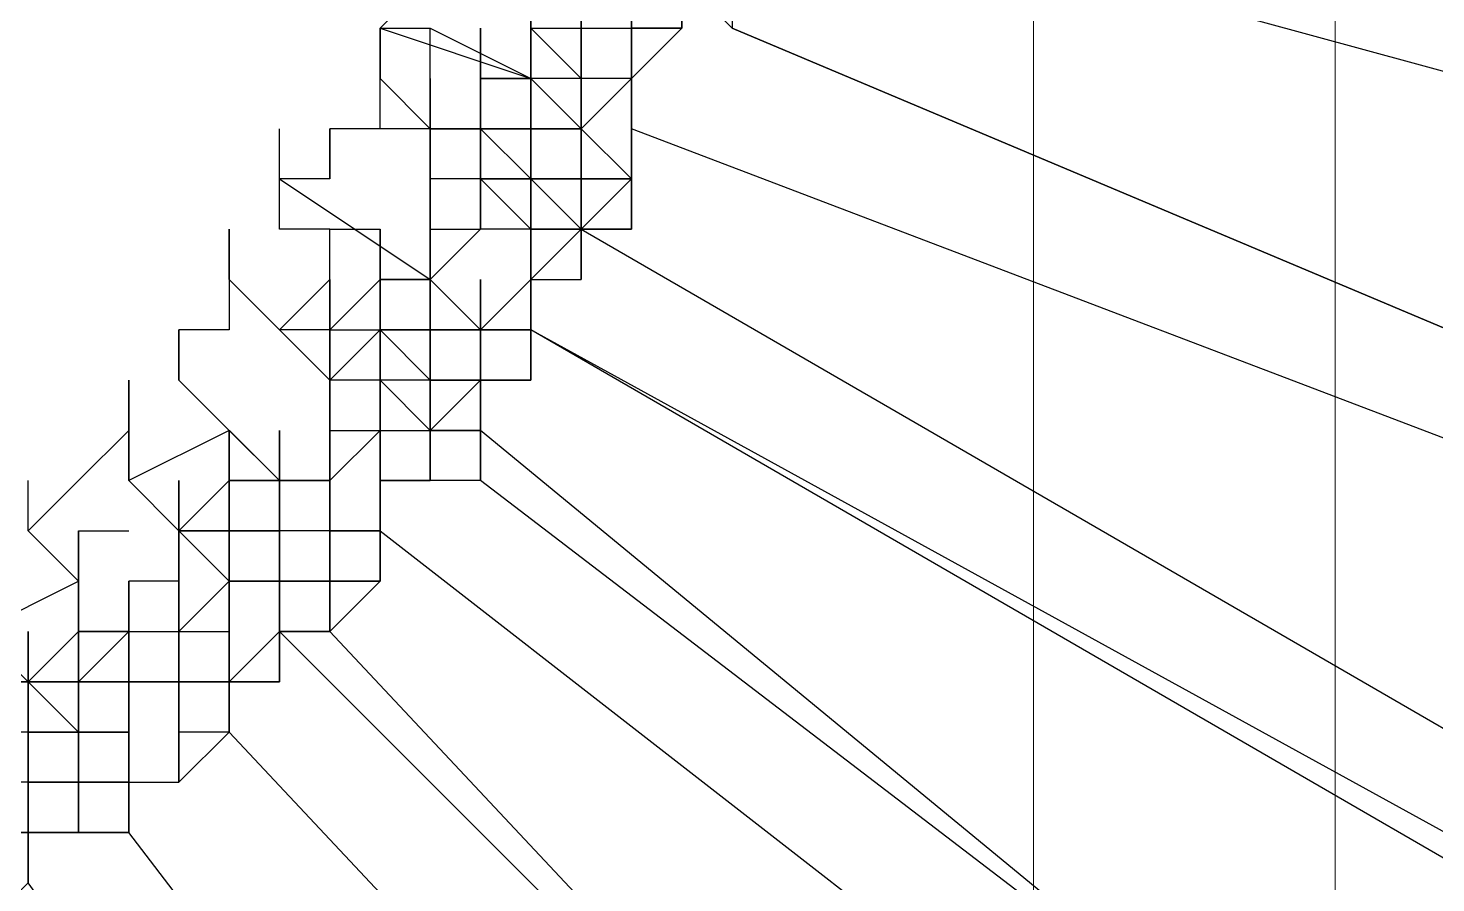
# Model space of a CAD drawing. Header units: inches. Extents: x 3324238 to 135265466, y -1036581 to 20094598.
# Drawn here: x 3353513.753 to 3353516.009, y -519256.747 to -519255.378 of the extents above; entities that cross this region are included whole.
import ezdxf

# ---------------------------------------------------------------- set-up
doc = ezdxf.new("R2010")
doc.units = ezdxf.units.IN
doc.header["$MEASUREMENT"] = 0
doc.layers.add('PDF_Geometry', color=7, linetype='Continuous')

msp = doc.modelspace()

# ---------------------------------------------------------------- linework, layer by layer
at = {"layer": 'PDF_Geometry', "color": 32, "lineweight": 13, "true_color": 0xdd6e00}
for points in [[(3353515.364, -519332.0817), (3353515.364, -519254.4915)], [(3353515.8474, -519332.0817), (3353515.8474, -519254.4915)]]:
    msp.add_lwpolyline(points, dxfattribs=at)
at = {"layer": 'PDF_Geometry', "lineweight": 25}
for points in [[(3353514.3166, -519255.3778), (3353514.3971, -519255.3778), (3353514.5583, -519255.4583), (3353514.6388, -519255.5389), (3353514.6388, -519255.4583), (3353514.6388, -519255.3778), (3353514.6388, -519255.2972), (3353514.6388, -519255.3778), (3353514.6388, -519255.2972), (3353514.6388, -519255.2166), (3353514.6388, -519255.1361), (3353514.6388, -519255.2166), (3353514.6388, -519255.1361), (3353514.6388, -519255.2166), (3353514.6388, -519255.1361), (3353514.6388, -519255.0555)], [(3353516.6531, -519255.6195), (3353514.8806, -519255.1361), (3353514.8, -519255.1361), (3353514.8, -519255.0555), (3353514.8, -519255.1361), (3353514.8, -519255.2166), (3353514.8, -519255.1361), (3353514.8, -519255.2166), (3353514.8, -519255.1361), (3353514.8, -519255.0555), (3353514.8, -519255.1361), (3353514.8, -519255.0555), (3353514.8, -519255.1361), (3353514.8, -519255.2166)], [(3353514.5583, -519255.2972), (3353514.5583, -519255.3778), (3353514.5583, -519255.2972), (3353514.5583, -519255.2166), (3353514.4777, -519255.2166), (3353514.3971, -519255.1361), (3353514.4777, -519255.2166)], [(3353514.3971, -519255.2972), (3353514.3166, -519255.3778), (3353514.5583, -519255.4583), (3353514.5583, -519255.3778), (3353514.5583, -519255.4583), (3353514.4777, -519255.4583), (3353514.4777, -519255.5389), (3353514.5583, -519255.5389), (3353514.5583, -519255.4583), (3353514.5583, -519255.3778), (3353514.5583, -519255.4583), (3353514.5583, -519255.3778), (3353514.5583, -519255.4583), (3353514.5583, -519255.5389), (3353514.6388, -519255.5389), (3353514.6388, -519255.6195), (3353514.6388, -519255.7001), (3353514.6388, -519255.6195), (3353514.6388, -519255.7001), (3353514.6388, -519255.7806), (3353514.6388, -519255.7001), (3353514.5583, -519255.7806), (3353514.5583, -519255.7001), (3353514.5583, -519255.6195), (3353514.5583, -519255.5389), (3353514.5583, -519255.4583), (3353514.5583, -519255.3778), (3353514.5583, -519255.2972), (3353514.5583, -519255.3778), (3353514.5583, -519255.2972), (3353514.5583, -519255.3778), (3353514.5583, -519255.2972)], [(3353514.4777, -519255.3778), (3353514.4777, -519255.4583), (3353514.4777, -519255.3778), (3353514.4777, -519255.4583), (3353514.5583, -519255.4583), (3353514.5583, -519255.3778), (3353514.5583, -519255.2972), (3353514.5583, -519255.3778), (3353514.5583, -519255.2972), (3353514.5583, -519255.3778), (3353514.6388, -519255.3778), (3353514.6388, -519255.4583), (3353514.6388, -519255.5389), (3353514.6388, -519255.4583), (3353514.6388, -519255.3778), (3353514.6388, -519255.2972)], [(3353514.8, -519255.2972), (3353514.8, -519255.3778), (3353514.8, -519255.2972), (3353514.8, -519255.3778), (3353514.7194, -519255.3778), (3353514.7194, -519255.4583), (3353514.7194, -519255.3778), (3353514.7194, -519255.4583), (3353514.7194, -519255.5389), (3353514.7194, -519255.4583), (3353514.6388, -519255.5389), (3353514.6388, -519255.6195), (3353514.6388, -519255.5389), (3353514.6388, -519255.6195), (3353514.6388, -519255.5389), (3353514.6388, -519255.6195), (3353514.7194, -519255.6195), (3353514.7194, -519255.5389), (3353514.7194, -519255.6195), (3353514.7194, -519255.7001), (3353514.6388, -519255.7001), (3353514.5583, -519255.6195), (3353514.5583, -519255.5389), (3353514.4777, -519255.5389)], [(3353514.6388, -519255.2972), (3353514.6388, -519255.3778), (3353514.6388, -519255.2972), (3353514.6388, -519255.3778), (3353514.6388, -519255.2972)], [(3353514.6388, -519255.2972), (3353514.6388, -519255.3778), (3353514.6388, -519255.2972)], [(3353514.6388, -519255.2972), (3353514.6388, -519255.3778)], [(3353516.4114, -519256.1835), (3353514.7194, -519255.5389), (3353514.7194, -519255.4583), (3353514.7194, -519255.3778), (3353514.7194, -519255.4583), (3353514.7194, -519255.3778), (3353514.8, -519255.3778), (3353514.7194, -519255.4583), (3353514.7194, -519255.3778), (3353514.7194, -519255.2972), (3353514.7194, -519255.3778), (3353514.7194, -519255.4583), (3353514.7194, -519255.5389)], [(3353514.8806, -519255.2972), (3353514.8806, -519255.3778), (3353514.8, -519255.2972)], [(3353514.8, -519255.3778), (3353514.8, -519255.2972)], [(3353514.8, -519255.3778), (3353514.8, -519255.2972)], [(3353514.8, -519255.3778), (3353514.8, -519255.2972)], [(3353514.236, -519255.5389), (3353514.236, -519255.6195), (3353514.1554, -519255.6195), (3353514.3971, -519255.7806), (3353514.3971, -519255.7001), (3353514.3971, -519255.6195), (3353514.3971, -519255.5389), (3353514.3166, -519255.5389), (3353514.3166, -519255.4583), (3353514.3166, -519255.3778), (3353514.3166, -519255.4583), (3353514.3971, -519255.5389), (3353514.3971, -519255.3778)], [(3353514.3166, -519255.7001), (3353514.3166, -519255.7806), (3353514.3166, -519255.7001), (3353514.3166, -519255.7806), (3353514.3166, -519255.8612), (3353514.3166, -519255.7806), (3353514.3166, -519255.7001), (3353514.3166, -519255.7806), (3353514.3166, -519255.8612), (3353514.3166, -519255.7806), (3353514.3166, -519255.7001), (3353514.3166, -519255.7806), (3353514.3971, -519255.7806), (3353514.3971, -519255.7001), (3353514.3971, -519255.7806), (3353514.4777, -519255.8612), (3353514.5583, -519255.7806), (3353514.6388, -519255.7806), (3353514.6388, -519255.7001), (3353514.6388, -519255.6195), (3353514.6388, -519255.7001), (3353514.6388, -519255.6195), (3353514.6388, -519255.5389), (3353514.6388, -519255.4583), (3353514.5583, -519255.4583), (3353514.5583, -519255.3778), (3353514.5583, -519255.4583), (3353514.5583, -519255.5389), (3353514.5583, -519255.6195), (3353514.4777, -519255.6195), (3353514.4777, -519255.5389), (3353514.4777, -519255.4583), (3353514.4777, -519255.5389), (3353514.4777, -519255.6195), (3353514.4777, -519255.7001), (3353514.4777, -519255.6195), (3353514.4777, -519255.7001), (3353514.4777, -519255.6195), (3353514.4777, -519255.5389), (3353514.5583, -519255.5389), (3353514.5583, -519255.4583), (3353514.5583, -519255.3778), (3353514.5583, -519255.4583), (3353514.5583, -519255.5389), (3353514.5583, -519255.6195), (3353514.5583, -519255.7001), (3353514.5583, -519255.6195), (3353514.5583, -519255.5389)], [(3353514.5583, -519255.4583), (3353514.5583, -519255.5389), (3353514.5583, -519255.6195), (3353514.5583, -519255.5389), (3353514.5583, -519255.4583), (3353514.5583, -519255.3778), (3353514.5583, -519255.4583), (3353514.5583, -519255.3778), (3353514.5583, -519255.4583), (3353514.5583, -519255.3778), (3353514.5583, -519255.4583), (3353514.5583, -519255.5389), (3353514.5583, -519255.6195), (3353514.4777, -519255.5389), (3353514.4777, -519255.6195), (3353514.3971, -519255.6195), (3353514.3971, -519255.7001), (3353514.4777, -519255.7001), (3353514.4777, -519255.6195), (3353514.5583, -519255.6195), (3353514.4777, -519255.6195), (3353514.4777, -519255.7001), (3353514.3971, -519255.7806), (3353514.3971, -519255.8612), (3353514.3971, -519255.9418), (3353514.4777, -519255.9418), (3353514.3971, -519255.9418), (3353514.3971, -519255.8612), (3353514.3971, -519255.7806), (3353514.3971, -519255.7001)], [(3353514.4777, -519255.7806), (3353514.4777, -519255.8612), (3353514.4777, -519255.7806), (3353514.4777, -519255.8612), (3353514.4777, -519255.9418), (3353514.4777, -519255.8612), (3353514.4777, -519255.9418), (3353514.4777, -519255.8612), (3353514.4777, -519255.9418), (3353514.4777, -519255.8612), (3353514.5583, -519255.8612), (3353514.5583, -519255.9418), (3353514.5583, -519255.8612), (3353514.5583, -519255.7806), (3353514.5583, -519255.7001), (3353514.6388, -519255.7001), (3353514.6388, -519255.6195), (3353514.7194, -519255.6195), (3353514.6388, -519255.7001), (3353514.6388, -519255.6195), (3353514.6388, -519255.7001), (3353514.6388, -519255.6195), (3353514.6388, -519255.7001), (3353514.7194, -519255.7001), (3353514.7194, -519255.6195), (3353514.6388, -519255.6195), (3353514.6388, -519255.7001), (3353514.6388, -519255.6195), (3353514.5583, -519255.6195), (3353514.5583, -519255.5389), (3353514.5583, -519255.4583), (3353514.5583, -519255.3778), (3353514.5583, -519255.4583), (3353514.5583, -519255.3778), (3353514.5583, -519255.4583), (3353514.5583, -519255.3778), (3353514.6388, -519255.4583), (3353514.6388, -519255.5389), (3353514.6388, -519255.6195), (3353514.6388, -519255.5389), (3353514.6388, -519255.6195), (3353514.6388, -519255.5389), (3353514.6388, -519255.6195), (3353514.6388, -519255.5389), (3353514.6388, -519255.6195), (3353514.6388, -519255.5389), (3353514.6388, -519255.6195)], [(3353514.5583, -519255.4583), (3353514.5583, -519255.3778)], [(3353514.5583, -519255.4583), (3353514.5583, -519255.3778)], [(3353514.5583, -519255.4583), (3353514.5583, -519255.3778)], [(3353514.5583, -519255.4583), (3353514.5583, -519255.3778)], [(3353514.5583, -519255.4583), (3353514.5583, -519255.3778)], [(3353514.7194, -519255.3778), (3353514.7194, -519255.4583), (3353514.6388, -519255.4583)], [(3353514.6388, -519255.4583), (3353514.6388, -519255.3778), (3353514.7194, -519255.3778)], [(3353514.7194, -519255.4583), (3353514.7194, -519255.3778)], [(3353514.7194, -519255.4583), (3353514.7194, -519255.3778)], [(3353514.7194, -519255.3778), (3353514.7194, -519255.4583), (3353514.7194, -519255.3778)], [(3353514.7194, -519255.4583), (3353514.7194, -519255.3778)], [(3353514.7194, -519255.4583), (3353514.7194, -519255.3778)], [(3353514.7194, -519255.4583), (3353514.7194, -519255.3778)], [(3353514.7194, -519255.4583), (3353514.7194, -519255.3778)], [(3353514.7194, -519255.4583), (3353514.7194, -519255.3778)], [(3353514.7194, -519255.4583), (3353514.7194, -519255.3778)], [(3353514.7194, -519255.5389), (3353514.7194, -519255.4583), (3353514.7194, -519255.3778), (3353514.7194, -519255.4583)], [(3353516.4114, -519256.0223), (3353514.8806, -519255.3778), (3353516.4114, -519256.0223)], [(3353514.4777, -519255.6195), (3353514.4777, -519255.5389), (3353514.4777, -519255.6195), (3353514.5583, -519255.7001), (3353514.5583, -519255.6195), (3353514.6388, -519255.6195), (3353514.6388, -519255.5389), (3353514.6388, -519255.6195), (3353514.5583, -519255.6195), (3353514.4777, -519255.6195), (3353514.4777, -519255.5389), (3353514.3971, -519255.5389), (3353514.4777, -519255.5389), (3353514.3971, -519255.5389), (3353514.3971, -519255.4583), (3353514.3971, -519255.5389), (3353514.3971, -519255.6195), (3353514.3971, -519255.7001), (3353514.3971, -519255.7806), (3353514.3971, -519255.7001), (3353514.3971, -519255.7806), (3353514.3971, -519255.8612), (3353514.3971, -519255.9418), (3353514.3971, -519255.8612), (3353514.3971, -519255.9418), (3353514.3971, -519255.8612), (3353514.3971, -519255.9418), (3353514.3971, -519256.0223), (3353514.3971, -519256.1029), (3353514.3971, -519256.0223), (3353514.3971, -519255.9418), (3353514.3971, -519256.0223), (3353514.4777, -519256.0223), (3353514.4777, -519255.9418), (3353514.4777, -519255.8612), (3353514.4777, -519255.9418), (3353514.4777, -519256.0223), (3353514.4777, -519255.9418), (3353514.4777, -519255.8612), (3353514.5583, -519255.8612), (3353514.5583, -519255.7806), (3353514.5583, -519255.7001), (3353514.5583, -519255.7806), (3353514.5583, -519255.7001), (3353514.4777, -519255.7001), (3353514.4777, -519255.6195), (3353514.4777, -519255.5389), (3353514.3971, -519255.5389), (3353514.4777, -519255.5389), (3353514.3971, -519255.5389)], [(3353514.3971, -519255.5389), (3353514.3971, -519255.4583)], [(3353514.4777, -519255.5389), (3353514.4777, -519255.4583)], [(3353514.4777, -519255.5389), (3353514.4777, -519255.4583)], [(3353514.4777, -519255.5389), (3353514.4777, -519255.4583)], [(3353514.4777, -519255.5389), (3353514.4777, -519255.4583)], [(3353514.4777, -519255.5389), (3353514.4777, -519255.4583)], [(3353514.4777, -519255.5389), (3353514.4777, -519255.4583)], [(3353514.4777, -519255.4583), (3353514.4777, -519255.5389)], [(3353514.4777, -519255.4583), (3353514.4777, -519255.5389)], [(3353514.4777, -519255.5389), (3353514.4777, -519255.4583)], [(3353514.4777, -519255.5389), (3353514.4777, -519255.4583)], [(3353514.4777, -519255.5389), (3353514.4777, -519255.4583)], [(3353514.4777, -519255.5389), (3353514.4777, -519255.4583)], [(3353514.4777, -519255.5389), (3353514.4777, -519255.4583)], [(3353514.4777, -519255.5389), (3353514.4777, -519255.4583)], [(3353514.4777, -519255.5389), (3353514.4777, -519255.4583)], [(3353514.6388, -519255.6195), (3353514.6388, -519255.5389), (3353514.6388, -519255.4583), (3353514.6388, -519255.5389)], [(3353514.6388, -519255.5389), (3353514.6388, -519255.4583)], [(3353514.6388, -519255.5389), (3353514.6388, -519255.4583)], [(3353514.6388, -519255.5389), (3353514.6388, -519255.4583)], [(3353514.6388, -519255.5389), (3353514.6388, -519255.4583)], [(3353514.6388, -519255.5389), (3353514.6388, -519255.4583)], [(3353514.6388, -519255.5389), (3353514.6388, -519255.4583)], [(3353514.6388, -519255.5389), (3353514.6388, -519255.4583)], [(3353514.6388, -519255.5389), (3353514.6388, -519255.4583)], [(3353514.6388, -519255.5389), (3353514.6388, -519255.4583)], [(3353514.6388, -519255.5389), (3353514.6388, -519255.4583)], [(3353514.6388, -519255.5389), (3353514.6388, -519255.4583)], [(3353514.6388, -519255.5389), (3353514.6388, -519255.4583)], [(3353514.6388, -519255.5389), (3353514.6388, -519255.4583)], [(3353514.6388, -519255.6195), (3353514.6388, -519255.5389), (3353514.6388, -519255.4583)], [(3353514.6388, -519255.5389), (3353514.6388, -519255.4583)], [(3353514.7194, -519255.5389), (3353514.7194, -519255.4583)], [(3353514.7194, -519255.5389), (3353514.7194, -519255.4583)], [(3353514.7194, -519255.5389), (3353514.7194, -519255.4583)], [(3353514.7194, -519255.5389), (3353514.7194, -519255.4583)], [(3353514.1554, -519255.7001), (3353514.1554, -519255.6195), (3353514.1554, -519255.5389)], [(3353514.3166, -519255.5389), (3353514.236, -519255.5389)], [(3353514.3166, -519255.7001), (3353514.3166, -519255.7806), (3353514.3166, -519255.8612), (3353514.3166, -519255.7806), (3353514.3166, -519255.7001), (3353514.3166, -519255.7806), (3353514.3166, -519255.7001), (3353514.3166, -519255.7806), (3353514.3971, -519255.7806), (3353514.3971, -519255.7001), (3353514.3971, -519255.6195), (3353514.3971, -519255.5389), (3353514.3971, -519255.6195), (3353514.3971, -519255.7001)], [(3353514.3971, -519255.5389), (3353514.4777, -519255.5389), (3353514.3971, -519255.5389)], [(3353514.3971, -519255.5389), (3353514.3971, -519255.6195), (3353514.3971, -519255.7001), (3353514.3971, -519255.7806)], [(3353514.4777, -519255.5389), (3353514.3971, -519255.5389)], [(3353514.4777, -519255.6195), (3353514.4777, -519255.5389)], [(3353514.4777, -519255.6195), (3353514.4777, -519255.5389)], [(3353514.5583, -519255.5389), (3353514.5583, -519255.6195), (3353514.5583, -519255.7001), (3353514.5583, -519255.6195), (3353514.5583, -519255.7001), (3353514.5583, -519255.7806), (3353514.5583, -519255.8612), (3353514.4777, -519255.8612), (3353514.5583, -519255.8612), (3353514.5583, -519255.7806), (3353514.5583, -519255.7001)], [(3353514.5583, -519255.5389), (3353514.6388, -519255.5389), (3353514.5583, -519255.5389)], [(3353514.5583, -519255.6195), (3353514.5583, -519255.5389)], [(3353514.6388, -519255.6195), (3353514.6388, -519255.5389)], [(3353514.6388, -519255.6195), (3353514.6388, -519255.5389)], [(3353514.6388, -519255.6195), (3353514.6388, -519255.5389)], [(3353514.6388, -519255.6195), (3353514.6388, -519255.5389)], [(3353514.6388, -519255.6195), (3353514.6388, -519255.5389)], [(3353514.6388, -519255.6195), (3353514.6388, -519255.5389)], [(3353514.6388, -519255.6195), (3353514.6388, -519255.5389)], [(3353514.6388, -519255.6195), (3353514.6388, -519255.5389)], [(3353514.7194, -519255.6195), (3353514.6388, -519255.5389)], [(3353514.6388, -519255.6195), (3353514.6388, -519255.5389)], [(3353514.6388, -519255.6195), (3353514.6388, -519255.5389)], [(3353514.6388, -519255.6195), (3353514.6388, -519255.5389)], [(3353514.6388, -519255.6195), (3353514.6388, -519255.5389)], [(3353514.7194, -519255.5389), (3353514.7194, -519255.6195)], [(3353514.7194, -519255.7001), (3353514.7194, -519255.6195), (3353514.7194, -519255.5389), (3353514.7194, -519255.6195)], [(3353514.7194, -519255.6195), (3353514.7194, -519255.5389)], [(3353514.7194, -519255.6195), (3353514.7194, -519255.5389)], [(3353514.7194, -519255.6195), (3353514.7194, -519255.5389)], [(3353514.7194, -519255.6195), (3353514.7194, -519255.5389)], [(3353514.7194, -519255.6195), (3353514.7194, -519255.5389)], [(3353514.3971, -519255.7001), (3353514.3971, -519255.6195)], [(3353514.4777, -519255.7001), (3353514.4777, -519255.6195)], [(3353514.4777, -519255.7001), (3353514.4777, -519255.6195)], [(3353514.4777, -519255.7001), (3353514.4777, -519255.6195)], [(3353514.4777, -519255.7001), (3353514.4777, -519255.6195)], [(3353514.6388, -519255.6195), (3353514.5583, -519255.6195)], [(3353514.5583, -519255.7001), (3353514.5583, -519255.6195)], [(3353514.5583, -519255.7806), (3353514.5583, -519255.7001), (3353514.5583, -519255.6195)], [(3353514.5583, -519255.7001), (3353514.5583, -519255.6195)], [(3353514.6388, -519255.7001), (3353514.6388, -519255.6195)], [(3353514.7194, -519255.7001), (3353514.7194, -519255.6195), (3353514.7194, -519255.7001), (3353514.6388, -519255.7001), (3353516.1697, -519256.5863), (3353516.1697, -519256.5058), (3353516.1697, -519256.5863), (3353516.1697, -519256.5058), (3353516.1697, -519256.5863), (3353516.1697, -519256.5058), (3353516.1697, -519256.4252)], [(3353514.6388, -519255.7001), (3353514.6388, -519255.6195)], [(3353514.6388, -519255.7001), (3353514.6388, -519255.6195)], [(3353514.6388, -519255.7001), (3353514.6388, -519255.6195), (3353514.6388, -519255.7001)], [(3353514.7194, -519255.7001), (3353514.7194, -519255.6195)], [(3353514.7194, -519255.7001), (3353514.7194, -519255.6195)], [(3353514.7194, -519255.7001), (3353514.7194, -519255.6195)], [(3353514.7194, -519255.7001), (3353514.7194, -519255.6195)], [(3353514.236, -519255.7001), (3353514.1554, -519255.7001)], [(3353514.236, -519255.7806), (3353514.236, -519255.8612), (3353514.3166, -519255.8612), (3353514.3166, -519255.9418), (3353514.3166, -519255.8612), (3353514.3166, -519255.9418), (3353514.3166, -519256.0223), (3353514.3166, -519256.1029), (3353514.3166, -519256.1835), (3353514.3166, -519256.1029), (3353514.3166, -519256.0223), (3353514.3166, -519255.9418), (3353514.236, -519255.9418), (3353514.236, -519255.8612), (3353514.236, -519255.7806), (3353514.236, -519255.8612), (3353514.236, -519255.9418), (3353514.236, -519255.8612), (3353514.236, -519255.7806), (3353514.236, -519255.7001), (3353514.3166, -519255.7001), (3353514.3166, -519255.7806), (3353514.3166, -519255.8612), (3353514.3166, -519255.7806), (3353514.3166, -519255.8612), (3353514.3166, -519255.7806), (3353514.3166, -519255.8612), (3353514.3971, -519255.9418), (3353514.3166, -519255.9418), (3353514.3166, -519256.0223), (3353514.3971, -519256.0223), (3353514.3971, -519256.1029), (3353514.3166, -519256.1029), (3353514.3166, -519256.0223), (3353514.3166, -519255.9418), (3353514.3166, -519255.8612), (3353514.3166, -519255.7806), (3353514.3166, -519255.8612), (3353514.3166, -519255.7806), (3353514.3166, -519255.8612), (3353514.3166, -519255.7806), (3353514.3166, -519255.7001), (3353514.3166, -519255.7806), (3353514.3166, -519255.8612), (3353514.3971, -519255.8612), (3353514.3166, -519255.8612), (3353514.3166, -519255.7806), (3353514.3166, -519255.8612), (3353514.3166, -519255.7806), (3353514.3166, -519255.8612), (3353514.3971, -519255.9418), (3353514.3971, -519255.8612), (3353514.3971, -519255.9418), (3353514.3971, -519255.8612), (3353514.3971, -519255.9418), (3353514.3971, -519255.8612), (3353514.3971, -519255.9418), (3353514.3971, -519256.0223), (3353514.3166, -519255.9418), (3353514.3166, -519255.8612)], [(3353514.3166, -519255.7806), (3353514.3166, -519255.7001)], [(3353514.3166, -519255.7806), (3353514.3166, -519255.7001)], [(3353515.8474, -519257.1503), (3353514.4777, -519256.0223), (3353514.4777, -519255.9418), (3353514.4777, -519255.8612), (3353514.4777, -519255.9418), (3353514.4777, -519255.8612), (3353514.4777, -519255.7806), (3353514.4777, -519255.8612), (3353514.4777, -519255.7806), (3353514.4777, -519255.8612), (3353514.4777, -519255.9418), (3353514.4777, -519255.8612), (3353514.4777, -519255.9418), (3353514.4777, -519255.8612), (3353514.4777, -519255.7806), (3353514.4777, -519255.8612), (3353514.3971, -519255.8612), (3353514.3971, -519255.7806), (3353514.3971, -519255.8612), (3353514.3971, -519255.7806), (3353514.3971, -519255.7001), (3353514.3971, -519255.7806), (3353514.3971, -519255.8612), (3353514.3971, -519255.7806), (3353514.3971, -519255.8612), (3353514.3971, -519255.9418), (3353514.3971, -519255.8612), (3353514.3971, -519255.9418), (3353514.3971, -519255.8612), (3353514.3971, -519255.9418), (3353514.3971, -519255.8612), (3353514.3971, -519255.7806), (3353514.3971, -519255.8612), (3353514.3971, -519255.9418), (3353514.3971, -519256.0223), (3353514.4777, -519256.0223), (3353514.4777, -519255.9418), (3353514.4777, -519255.8612), (3353514.4777, -519255.9418), (3353514.4777, -519256.0223), (3353514.4777, -519255.9418), (3353514.4777, -519255.8612)], [(3353514.3971, -519255.7806), (3353514.3971, -519255.7001)], [(3353514.3971, -519255.7806), (3353514.3971, -519255.7001)], [(3353514.3971, -519255.7001), (3353514.4777, -519255.7001)], [(3353515.8474, -519257.1503), (3353514.4777, -519256.1029), (3353514.4777, -519256.0223), (3353514.4777, -519255.9418), (3353514.5583, -519255.9418), (3353514.4777, -519255.9418), (3353514.4777, -519255.8612), (3353514.4777, -519255.9418), (3353514.4777, -519255.8612), (3353514.4777, -519255.9418), (3353514.4777, -519255.8612), (3353514.4777, -519255.9418), (3353514.4777, -519255.8612), (3353514.5583, -519255.8612), (3353514.5583, -519255.7806), (3353514.5583, -519255.7001)], [(3353514.6388, -519255.7001), (3353514.5583, -519255.7001), (3353514.4777, -519255.7001)], [(3353514.5583, -519255.7806), (3353514.5583, -519255.7001)], [(3353514.6388, -519255.7001), (3353516.1697, -519256.5863)], [(3353514.0748, -519255.7806), (3353514.1554, -519255.8612), (3353514.236, -519255.7806), (3353514.236, -519255.8612), (3353514.236, -519255.9418), (3353514.236, -519255.8612), (3353514.236, -519255.9418), (3353514.236, -519256.0223), (3353514.236, -519256.1029), (3353514.236, -519256.0223), (3353514.236, -519256.1029), (3353514.236, -519256.1835), (3353514.236, -519256.2641), (3353514.236, -519256.1835), (3353514.236, -519256.1029), (3353514.236, -519256.1835), (3353514.236, -519256.2641), (3353514.1554, -519256.2641), (3353514.236, -519256.2641), (3353514.236, -519256.3446), (3353514.1554, -519256.3446), (3353514.236, -519256.3446), (3353514.236, -519256.2641), (3353514.236, -519256.1835), (3353514.236, -519256.2641), (3353514.236, -519256.1835), (3353514.236, -519256.2641), (3353514.236, -519256.3446), (3353514.236, -519256.2641), (3353514.236, -519256.3446), (3353514.236, -519256.2641), (3353514.236, -519256.3446)], [(3353514.3971, -519256.0223), (3353514.3971, -519255.9418), (3353514.4777, -519255.9418), (3353514.3971, -519255.9418), (3353514.4777, -519255.9418), (3353514.4777, -519256.0223), (3353514.4777, -519255.9418), (3353514.4777, -519256.0223), (3353514.4777, -519255.9418), (3353514.4777, -519256.0223), (3353514.4777, -519255.9418), (3353514.3971, -519255.9418), (3353514.3971, -519255.8612), (3353514.3166, -519255.8612), (3353514.3166, -519255.9418), (3353514.3166, -519255.8612), (3353514.3166, -519255.9418), (3353514.236, -519255.9418), (3353514.236, -519255.8612), (3353514.3166, -519255.8612), (3353514.3166, -519255.9418), (3353514.3166, -519256.0223), (3353514.3166, -519256.1029), (3353514.3971, -519256.1029), (3353514.3971, -519256.0223), (3353514.3971, -519255.9418), (3353514.3971, -519255.8612), (3353514.3971, -519255.9418), (3353514.3971, -519255.8612), (3353514.3971, -519255.9418), (3353514.3166, -519255.9418), (3353514.3166, -519255.8612), (3353514.3166, -519255.7806), (3353514.236, -519255.8612), (3353514.1554, -519255.8612)], [(3353514.236, -519255.8612), (3353514.236, -519255.7806)], [(3353514.236, -519255.8612), (3353514.236, -519255.7806)], [(3353514.236, -519255.7806), (3353514.236, -519255.8612), (3353514.236, -519255.9418), (3353514.3166, -519255.8612), (3353514.3166, -519255.9418), (3353514.3166, -519256.0223), (3353514.3166, -519255.9418), (3353514.3166, -519256.0223), (3353514.3166, -519255.9418), (3353514.3166, -519255.8612), (3353514.3971, -519255.9418), (3353514.3971, -519256.0223), (3353514.3971, -519256.1029), (3353514.3166, -519256.1029), (3353514.3166, -519256.1835), (3353514.236, -519256.1835), (3353514.236, -519256.1029), (3353514.236, -519256.0223), (3353514.236, -519255.9418)], [(3353514.3971, -519255.7806), (3353514.3166, -519255.7806)], [(3353514.3971, -519255.7806), (3353514.3166, -519255.7806)], [(3353514.3971, -519255.8612), (3353514.3166, -519255.8612), (3353514.3166, -519255.7806)], [(3353514.3166, -519255.8612), (3353514.3166, -519255.7806)], [(3353514.3166, -519255.8612), (3353514.3166, -519255.7806)], [(3353514.3166, -519255.8612), (3353514.3166, -519255.7806)], [(3353514.3166, -519255.8612), (3353514.3166, -519255.7806)], [(3353514.3166, -519255.8612), (3353514.3166, -519255.7806)], [(3353514.3166, -519255.8612), (3353514.3166, -519255.7806)], [(3353514.3166, -519255.8612), (3353514.3166, -519255.7806)], [(3353514.3166, -519255.8612), (3353514.3166, -519255.7806)], [(3353514.3166, -519255.8612), (3353514.3166, -519255.7806)], [(3353514.3166, -519255.8612), (3353514.3166, -519255.7806)], [(3353514.3971, -519255.7806), (3353514.3971, -519255.8612)], [(3353514.3971, -519255.8612), (3353514.3971, -519255.7806)], [(3353514.3971, -519255.8612), (3353514.3971, -519255.7806)], [(3353514.4777, -519255.8612), (3353514.4777, -519255.7806)], [(3353514.4777, -519255.8612), (3353514.4777, -519255.7806)], [(3353514.4777, -519255.8612), (3353514.4777, -519255.7806)], [(3353514.4777, -519255.8612), (3353514.4777, -519255.7806)], [(3353514.4777, -519255.8612), (3353514.4777, -519255.7806)], [(3353514.4777, -519255.8612), (3353514.4777, -519255.7806)], [(3353514.4777, -519255.8612), (3353514.4777, -519255.7806)], [(3353514.4777, -519255.8612), (3353514.4777, -519255.7806)], [(3353514.5583, -519255.8612), (3353514.5583, -519255.7806)], [(3353513.9943, -519255.9418), (3353513.9943, -519255.8612)], [(3353514.236, -519255.9418), (3353514.236, -519255.8612)], [(3353514.236, -519255.9418), (3353514.236, -519255.8612)], [(3353514.236, -519255.9418), (3353514.236, -519255.8612)], [(3353514.3166, -519255.8612), (3353514.3166, -519255.9418)], [(3353514.3166, -519255.9418), (3353514.3166, -519255.8612)], [(3353514.3166, -519255.9418), (3353514.3166, -519255.8612)], [(3353514.3166, -519255.9418), (3353514.3166, -519255.8612)], [(3353514.3166, -519255.9418), (3353514.3166, -519255.8612)], [(3353514.3971, -519255.8612), (3353514.4777, -519255.8612), (3353514.3971, -519255.8612)], [(3353514.4777, -519255.8612), (3353514.4777, -519255.9418), (3353514.3971, -519255.9418), (3353514.4777, -519255.9418), (3353514.4777, -519255.8612), (3353514.4777, -519255.9418), (3353514.4777, -519256.0223)], [(3353514.3971, -519255.9418), (3353514.3971, -519255.8612)], [(3353514.3971, -519255.9418), (3353514.3971, -519255.8612)], [(3353514.4777, -519255.9418), (3353514.4777, -519255.8612)], [(3353514.4777, -519255.9418), (3353514.4777, -519255.8612)], [(3353514.5583, -519255.8612), (3353514.4777, -519255.8612)], [(3353516.0891, -519256.7475), (3353514.5583, -519255.8612)], [(3353516.1697, -519256.6669), (3353516.1697, -519256.7475), (3353514.5583, -519255.8612)], [(3353514.3166, -519256.2641), (3353514.3166, -519256.1835), (3353514.3166, -519256.2641), (3353514.236, -519256.3446), (3353514.236, -519256.2641), (3353514.236, -519256.1835), (3353514.236, -519256.1029), (3353514.236, -519256.0223), (3353514.236, -519256.1029), (3353514.236, -519256.0223), (3353514.236, -519255.9418), (3353514.236, -519256.0223), (3353514.236, -519256.1029), (3353514.236, -519256.1835), (3353514.1554, -519256.1835), (3353514.0748, -519256.1835), (3353514.1554, -519256.1835), (3353514.0748, -519256.1835), (3353513.9943, -519256.1835), (3353514.0748, -519256.1835), (3353514.0748, -519256.1029), (3353514.0748, -519256.0223), (3353514.0748, -519256.1029), (3353514.0748, -519256.1835), (3353514.0748, -519256.2641), (3353514.0748, -519256.1835), (3353514.0748, -519256.2641), (3353514.0748, -519256.1835), (3353514.0748, -519256.1029), (3353514.0748, -519256.1835), (3353513.9943, -519256.1835), (3353513.9943, -519256.2641), (3353513.9943, -519256.3446), (3353513.9943, -519256.4252), (3353513.9943, -519256.5058), (3353513.9943, -519256.5863), (3353513.9943, -519256.5058), (3353513.9943, -519256.4252), (3353513.9943, -519256.5058), (3353513.9943, -519256.4252), (3353513.9137, -519256.4252), (3353513.9137, -519256.3446), (3353513.9137, -519256.4252), (3353513.9137, -519256.5058), (3353513.9137, -519256.5863), (3353513.9137, -519256.6669), (3353513.9137, -519256.5863), (3353513.9137, -519256.6669), (3353513.9137, -519256.5863), (3353513.9137, -519256.6669), (3353513.9137, -519256.5863), (3353513.9137, -519256.5058), (3353513.9137, -519256.5863), (3353513.9137, -519256.5058), (3353513.9137, -519256.4252), (3353513.9137, -519256.3446)], [(3353513.9943, -519255.9418), (3353514.1554, -519256.1029), (3353514.1554, -519256.0223), (3353514.1554, -519256.1029), (3353514.1554, -519256.0223), (3353514.1554, -519256.1029), (3353514.1554, -519256.1835), (3353514.1554, -519256.2641), (3353514.1554, -519256.3446), (3353514.236, -519256.3446), (3353514.236, -519256.2641), (3353514.236, -519256.1835), (3353514.236, -519256.1029)], [(3353514.236, -519255.9418), (3353514.236, -519256.0223), (3353514.236, -519256.1029), (3353514.236, -519256.0223), (3353514.236, -519255.9418), (3353514.236, -519256.0223), (3353514.236, -519255.9418), (3353514.236, -519256.0223), (3353514.236, -519256.1029), (3353514.236, -519256.1835), (3353514.236, -519256.2641), (3353514.236, -519256.3446), (3353514.1554, -519256.3446), (3353514.1554, -519256.2641), (3353514.0748, -519256.2641), (3353514.0748, -519256.3446), (3353514.0748, -519256.4252), (3353514.0748, -519256.3446), (3353514.0748, -519256.4252), (3353514.0748, -519256.3446), (3353514.0748, -519256.4252), (3353514.1554, -519256.3446), (3353514.1554, -519256.4252), (3353514.0748, -519256.4252), (3353514.0748, -519256.3446)], [(3353514.236, -519256.0223), (3353514.236, -519255.9418)], [(3353514.236, -519256.0223), (3353514.236, -519255.9418)], [(3353514.3971, -519255.9418), (3353514.3166, -519255.9418)], [(3353514.3166, -519256.0223), (3353514.3166, -519255.9418)], [(3353514.3166, -519256.0223), (3353514.3166, -519255.9418)], [(3353514.3166, -519256.0223), (3353514.3166, -519255.9418)], [(3353514.3166, -519256.1029), (3353514.3166, -519256.0223), (3353514.3166, -519255.9418)], [(3353514.3166, -519256.0223), (3353514.3166, -519255.9418)], [(3353514.3166, -519256.0223), (3353514.3166, -519255.9418)], [(3353514.3166, -519256.0223), (3353514.3166, -519255.9418)], [(3353514.3166, -519256.1029), (3353514.3166, -519256.0223), (3353514.3166, -519255.9418)], [(3353514.3166, -519256.0223), (3353514.3166, -519255.9418)], [(3353514.3971, -519256.0223), (3353514.3971, -519255.9418)], [(3353514.3971, -519256.0223), (3353514.3971, -519255.9418)], [(3353514.3971, -519256.0223), (3353514.3971, -519255.9418)], [(3353514.4777, -519256.0223), (3353514.4777, -519255.9418)], [(3353513.8331, -519256.1029), (3353513.9137, -519256.0223)], [(3353515.2834, -519257.7949), (3353514.0748, -519256.5058), (3353514.0748, -519256.4252), (3353514.0748, -519256.5058), (3353514.0748, -519256.4252), (3353514.0748, -519256.5058), (3353513.9943, -519256.5863), (3353513.9943, -519256.5058), (3353513.9943, -519256.5863), (3353513.9943, -519256.5058), (3353513.9943, -519256.5863), (3353513.9943, -519256.5058), (3353513.9943, -519256.4252), (3353513.9943, -519256.5058), (3353513.9943, -519256.4252), (3353513.9137, -519256.4252), (3353513.9137, -519256.3446), (3353513.9137, -519256.2641), (3353513.9137, -519256.3446), (3353513.9137, -519256.4252), (3353513.9137, -519256.5058), (3353513.9137, -519256.4252), (3353513.9137, -519256.3446), (3353513.9137, -519256.2641), (3353513.9137, -519256.3446), (3353513.9137, -519256.4252), (3353513.9943, -519256.4252), (3353513.9943, -519256.5058), (3353513.9943, -519256.4252), (3353513.9943, -519256.5058), (3353513.9943, -519256.4252), (3353513.9943, -519256.3446), (3353513.9943, -519256.2641), (3353513.9943, -519256.3446), (3353513.9943, -519256.2641), (3353513.9943, -519256.3446), (3353513.9943, -519256.2641), (3353513.9943, -519256.3446), (3353514.0748, -519256.3446), (3353514.0748, -519256.2641), (3353514.1554, -519256.2641), (3353514.1554, -519256.3446), (3353514.236, -519256.3446), (3353514.236, -519256.2641), (3353514.236, -519256.1835), (3353514.236, -519256.2641), (3353514.236, -519256.1835), (3353514.236, -519256.1029), (3353514.236, -519256.1835), (3353514.236, -519256.1029), (3353514.236, -519256.1835), (3353514.236, -519256.2641), (3353514.236, -519256.1835), (3353514.236, -519256.1029), (3353514.236, -519256.1835), (3353514.236, -519256.1029), (3353514.236, -519256.1835), (3353514.1554, -519256.1835), (3353514.1554, -519256.1029), (3353514.1554, -519256.1835), (3353514.1554, -519256.2641), (3353514.1554, -519256.1835), (3353514.1554, -519256.1029), (3353514.0748, -519256.0223), (3353513.9137, -519256.1029), (3353513.9137, -519256.0223), (3353513.9137, -519256.1029), (3353513.9943, -519256.1835), (3353513.9943, -519256.2641), (3353513.9943, -519256.3446), (3353513.9943, -519256.2641), (3353513.9943, -519256.1835), (3353513.9137, -519256.1029), (3353513.9137, -519256.0223)], [(3353513.9137, -519256.2641), (3353513.9137, -519256.3446), (3353513.9943, -519256.3446), (3353513.9943, -519256.4252), (3353513.9943, -519256.3446), (3353513.9943, -519256.2641), (3353513.9943, -519256.3446), (3353513.9943, -519256.2641), (3353513.9943, -519256.1835), (3353513.9943, -519256.1029), (3353513.9943, -519256.1835), (3353513.9943, -519256.1029), (3353513.9943, -519256.1835), (3353513.9943, -519256.1029), (3353513.9943, -519256.1835), (3353514.0748, -519256.1835), (3353514.1554, -519256.1835), (3353514.1554, -519256.1029), (3353514.1554, -519256.0223)], [(3353514.236, -519256.1835), (3353514.236, -519256.2641), (3353514.236, -519256.1835), (3353514.236, -519256.2641), (3353514.236, -519256.1835), (3353514.236, -519256.2641), (3353514.236, -519256.1835), (3353514.236, -519256.2641), (3353514.236, -519256.1835), (3353514.236, -519256.2641), (3353514.236, -519256.1835), (3353514.236, -519256.2641), (3353514.1554, -519256.2641), (3353514.1554, -519256.3446), (3353514.1554, -519256.2641), (3353514.1554, -519256.3446), (3353514.1554, -519256.2641), (3353514.1554, -519256.1835), (3353514.1554, -519256.2641), (3353514.1554, -519256.3446), (3353514.236, -519256.3446), (3353514.236, -519256.2641), (3353514.236, -519256.1835), (3353514.236, -519256.1029), (3353514.1554, -519256.1029), (3353514.0748, -519256.0223), (3353514.0748, -519256.1029), (3353514.0748, -519256.1835), (3353514.0748, -519256.1029), (3353514.0748, -519256.1835), (3353514.0748, -519256.1029), (3353514.1554, -519256.1029), (3353514.1554, -519256.0223), (3353514.1554, -519256.1029), (3353514.1554, -519256.0223), (3353514.1554, -519256.1029), (3353514.0748, -519256.1029), (3353514.0748, -519256.1835), (3353514.0748, -519256.1029), (3353514.0748, -519256.1835), (3353514.0748, -519256.2641), (3353513.9943, -519256.1835), (3353513.9943, -519256.2641), (3353513.9943, -519256.1835), (3353513.9943, -519256.1029), (3353513.9943, -519256.1835), (3353513.9943, -519256.1029), (3353513.9943, -519256.1835), (3353513.9943, -519256.1029)], [(3353514.1554, -519256.1835), (3353514.1554, -519256.2641), (3353514.1554, -519256.1835), (3353514.1554, -519256.2641), (3353514.1554, -519256.1835), (3353514.1554, -519256.2641), (3353514.1554, -519256.3446), (3353514.1554, -519256.2641), (3353514.1554, -519256.1835), (3353514.1554, -519256.1029), (3353514.1554, -519256.1835), (3353514.1554, -519256.1029), (3353514.1554, -519256.0223), (3353514.1554, -519256.1029), (3353514.1554, -519256.0223), (3353514.1554, -519256.1029), (3353514.1554, -519256.1835), (3353514.1554, -519256.1029), (3353514.0748, -519256.1029), (3353514.1554, -519256.1029), (3353514.0748, -519256.1029), (3353514.0748, -519256.0223), (3353514.0748, -519256.1029), (3353514.0748, -519256.1835), (3353514.0748, -519256.1029), (3353514.0748, -519256.1835), (3353514.1554, -519256.1835), (3353514.1554, -519256.2641), (3353514.0748, -519256.2641), (3353514.0748, -519256.1835), (3353514.0748, -519256.1029), (3353514.0748, -519256.1835), (3353514.0748, -519256.1029), (3353514.0748, -519256.1835), (3353514.0748, -519256.1029), (3353514.0748, -519256.1835), (3353513.9943, -519256.1835)], [(3353514.0748, -519256.4252), (3353514.0748, -519256.5058), (3353513.9943, -519256.5058), (3353513.9943, -519256.4252), (3353513.9943, -519256.5058), (3353513.9943, -519256.4252), (3353513.9943, -519256.3446), (3353513.9943, -519256.2641), (3353513.9943, -519256.1835), (3353514.0748, -519256.1835), (3353514.0748, -519256.1029), (3353514.0748, -519256.0223)], [(3353514.0749, -519256.0223), (3353514.1554, -519256.1029), (3353514.1554, -519256.0223)], [(3353514.1554, -519256.1029), (3353514.1554, -519256.0223)], [(3353514.1554, -519256.1029), (3353514.1554, -519256.0223)], [(3353514.1554, -519256.1029), (3353514.1554, -519256.0224)], [(3353514.236, -519256.1029), (3353514.236, -519256.0223)], [(3353514.236, -519256.1029), (3353514.236, -519256.0223)], [(3353514.236, -519256.1029), (3353514.236, -519256.0223)], [(3353514.236, -519256.1029), (3353514.236, -519256.0223)], [(3353514.236, -519256.1029), (3353514.236, -519256.0223)], [(3353514.236, -519256.0223), (3353514.3166, -519256.0223)], [(3353514.3166, -519256.1029), (3353514.3166, -519256.1835), (3353514.3166, -519256.1029), (3353514.3166, -519256.0223), (3353514.3971, -519256.0223), (3353514.3971, -519256.1029)], [(3353514.3971, -519256.0223), (3353514.4777, -519256.0223), (3353514.3971, -519256.0223)], [(3353514.4777, -519256.0223), (3353514.3971, -519256.0223)], [(3353514.4777, -519256.0223), (3353514.3971, -519256.0223)], [(3353513.8331, -519256.1029), (3353513.7526, -519256.1835), (3353513.8331, -519256.2641), (3353513.8331, -519256.1835), (3353513.8331, -519256.2641), (3353513.8331, -519256.3446), (3353513.8331, -519256.4252), (3353513.8331, -519256.5058), (3353513.8331, -519256.5863), (3353513.9137, -519256.5863), (3353513.9137, -519256.5058), (3353513.9137, -519256.4252), (3353513.9137, -519256.3446), (3353513.9137, -519256.4252), (3353513.9137, -519256.5058), (3353513.9137, -519256.4252), (3353513.9943, -519256.4252), (3353513.9943, -519256.3446), (3353513.9943, -519256.4252)], [(3353513.7526, -519256.1835), (3353513.7526, -519256.1029)], [(3353513.9137, -519256.3446), (3353513.9943, -519256.3446), (3353514.0748, -519256.2641), (3353514.0748, -519256.1835), (3353514.0748, -519256.2641), (3353514.0748, -519256.1835), (3353514.0748, -519256.2641), (3353514.0748, -519256.3446), (3353514.0748, -519256.4252), (3353513.9943, -519256.4252), (3353514.0748, -519256.4252), (3353514.0748, -519256.3446), (3353514.0748, -519256.4252), (3353514.1554, -519256.4252), (3353514.1554, -519256.3446), (3353514.1554, -519256.2641), (3353514.1554, -519256.3446), (3353514.1554, -519256.2641), (3353514.236, -519256.2641), (3353514.236, -519256.1835), (3353514.236, -519256.2641), (3353514.3166, -519256.2641), (3353514.236, -519256.2641), (3353514.236, -519256.3446), (3353514.236, -519256.2641), (3353514.3166, -519256.2641), (3353514.3166, -519256.1835), (3353514.3166, -519256.1029), (3353514.3166, -519256.1835), (3353514.3166, -519256.1029), (3353514.3166, -519256.1835), (3353515.7669, -519257.3115)], [(3353514.0748, -519256.1835), (3353514.0748, -519256.1029)], [(3353514.0748, -519256.1029), (3353514.0748, -519256.1835)], [(3353514.0748, -519256.1835), (3353514.0748, -519256.1029)], [(3353514.0748, -519256.1835), (3353514.0748, -519256.1029)], [(3353514.236, -519256.1029), (3353514.1554, -519256.1029), (3353514.236, -519256.1029)], [(3353514.1554, -519256.1029), (3353514.236, -519256.1029)], [(3353514.1554, -519256.1835), (3353514.1554, -519256.1029)], [(3353514.1554, -519256.1835), (3353514.1554, -519256.1029)], [(3353514.236, -519256.1835), (3353514.236, -519256.1029)], [(3353514.236, -519256.1835), (3353514.236, -519256.1029)], [(3353514.236, -519256.1835), (3353514.236, -519256.1029)], [(3353514.236, -519256.1835), (3353514.236, -519256.1029)], [(3353514.236, -519256.1835), (3353514.236, -519256.1029)], [(3353514.236, -519256.1835), (3353514.236, -519256.1029)], [(3353514.236, -519256.1835), (3353514.236, -519256.1029)], [(3353514.3166, -519256.1835), (3353514.3166, -519256.1029)], [(3353514.3166, -519256.1835), (3353514.3166, -519256.1029)], [(3353513.672, -519256.3446), (3353513.8331, -519256.2641), (3353513.8331, -519256.3446), (3353513.8331, -519256.2641), (3353513.8331, -519256.3446), (3353513.8331, -519256.4252), (3353513.8331, -519256.3446), (3353513.9137, -519256.3446), (3353513.8331, -519256.4252), (3353513.8331, -519256.5058), (3353513.8331, -519256.4252), (3353513.8331, -519256.3446), (3353513.8331, -519256.4252), (3353513.9137, -519256.4252), (3353513.9137, -519256.3446), (3353513.9137, -519256.4252), (3353513.9137, -519256.3446), (3353513.9137, -519256.4252), (3353513.9137, -519256.3446), (3353513.8331, -519256.3446), (3353513.8331, -519256.2641), (3353513.8331, -519256.1835), (3353513.9137, -519256.1835)], [(3353513.7526, -519256.1835), (3353513.8331, -519256.2641)], [(3353513.9943, -519256.1835), (3353513.9943, -519256.2641)], [(3353514.1554, -519256.1835), (3353514.0748, -519256.1835), (3353513.9943, -519256.1835), (3353514.0748, -519256.1835)], [(3353513.9943, -519256.4252), (3353513.9943, -519256.3446), (3353513.9943, -519256.2641), (3353513.9943, -519256.1835)], [(3353513.9943, -519256.2641), (3353513.9943, -519256.1835)], [(3353514.0748, -519256.2641), (3353514.0748, -519256.1835)], [(3353514.0748, -519256.3446), (3353514.0748, -519256.2641), (3353514.0748, -519256.1835), (3353514.0748, -519256.2641)], [(3353514.1554, -519256.1835), (3353514.0748, -519256.1835), (3353514.1554, -519256.1835)], [(3353514.1554, -519256.1835), (3353514.0748, -519256.1835)], [(3353514.0748, -519256.2641), (3353514.0748, -519256.1835)], [(3353514.1554, -519256.1835), (3353514.1554, -519256.2641)], [(3353514.236, -519256.2641), (3353514.236, -519256.1835)], [(3353514.3166, -519256.1835), (3353514.3166, -519256.2641), (3353514.3166, -519256.1835)], [(3353514.3166, -519256.1835), (3353515.7669, -519257.3115), (3353515.7669, -519257.2309), (3353515.7669, -519257.3115)], [(3353513.7526, -519256.4252), (3353513.5914, -519256.2641), (3353513.5914, -519256.3446), (3353513.5108, -519256.3446), (3353513.5108, -519256.4252), (3353513.4303, -519256.4252)], [(3353513.8331, -519256.3446), (3353513.8331, -519256.4252), (3353513.8331, -519256.3446), (3353513.8331, -519256.4252), (3353513.8331, -519256.3446), (3353513.8331, -519256.2641), (3353513.8331, -519256.3446), (3353513.8331, -519256.4252), (3353513.8331, -519256.3446), (3353513.8331, -519256.2641), (3353513.8331, -519256.3446), (3353513.9137, -519256.3446), (3353513.9137, -519256.4252), (3353513.9137, -519256.5058), (3353513.9137, -519256.4252), (3353513.8331, -519256.4252), (3353513.8331, -519256.3446), (3353513.8331, -519256.4252), (3353513.8331, -519256.3446), (3353513.7526, -519256.4252), (3353513.7526, -519256.3446), (3353513.7526, -519256.4252), (3353513.7526, -519256.5058), (3353513.7526, -519256.5863), (3353513.7526, -519256.5058), (3353513.7526, -519256.4252), (3353513.7526, -519256.5058), (3353513.8331, -519256.5058), (3353513.8331, -519256.5863), (3353513.8331, -519256.5058), (3353513.8331, -519256.5863), (3353513.8331, -519256.5058), (3353513.8331, -519256.4252), (3353513.8331, -519256.5058), (3353513.8331, -519256.4252), (3353513.9137, -519256.4252), (3353513.9137, -519256.3446), (3353513.9943, -519256.3446), (3353513.9943, -519256.4252), (3353513.9943, -519256.3446), (3353513.9943, -519256.4252), (3353513.9943, -519256.3446), (3353513.9943, -519256.4252), (3353514.0748, -519256.4252), (3353514.0748, -519256.5058), (3353515.2834, -519257.7949)], [(3353513.9137, -519256.6669), (3353513.9137, -519256.5863), (3353513.9137, -519256.5058), (3353513.9137, -519256.4252), (3353513.9137, -519256.3446), (3353513.9137, -519256.2641), (3353513.9137, -519256.3446), (3353513.9137, -519256.4252), (3353513.9137, -519256.5058), (3353513.9137, -519256.4252), (3353513.9137, -519256.5058), (3353513.9137, -519256.5863), (3353513.8331, -519256.5863), (3353513.9137, -519256.5863), (3353513.9137, -519256.5058), (3353513.9137, -519256.5863), (3353513.9137, -519256.5058), (3353513.9137, -519256.5863), (3353513.9137, -519256.5058), (3353513.9137, -519256.5863), (3353513.9137, -519256.5058), (3353513.9137, -519256.5863), (3353513.9137, -519256.5058), (3353513.9137, -519256.5863), (3353513.9137, -519256.5058), (3353513.9137, -519256.5863), (3353513.9137, -519256.5058), (3353513.9137, -519256.5863), (3353513.9137, -519256.5058), (3353513.9137, -519256.5863), (3353513.9137, -519256.5058), (3353513.9137, -519256.5863), (3353513.9137, -519256.5058), (3353513.9137, -519256.4252), (3353513.9137, -519256.3446), (3353513.9137, -519256.2641), (3353513.9137, -519256.3446), (3353513.9137, -519256.4252), (3353513.9137, -519256.5058), (3353513.9137, -519256.4252), (3353513.8331, -519256.4252), (3353513.8331, -519256.3446), (3353513.8331, -519256.2641), (3353513.8331, -519256.3446), (3353513.8331, -519256.4252), (3353513.8331, -519256.5058), (3353513.8331, -519256.5863), (3353513.8331, -519256.5058), (3353513.8331, -519256.4252), (3353513.8331, -519256.3446), (3353513.8331, -519256.4252), (3353513.8331, -519256.5058), (3353513.8331, -519256.4252), (3353513.8331, -519256.3446)], [(3353513.8331, -519256.2641), (3353513.8331, -519256.3446)], [(3353513.8331, -519256.2641), (3353513.8331, -519256.3446)], [(3353513.9943, -519256.2641), (3353513.9137, -519256.2641)], [(3353513.9137, -519256.4252), (3353513.9137, -519256.3446), (3353513.9137, -519256.2641)], [(3353513.9943, -519256.5058), (3353513.9943, -519256.4252), (3353513.9943, -519256.5058), (3353513.9943, -519256.4252), (3353513.9943, -519256.3446), (3353513.9943, -519256.2641)], [(3353513.9943, -519256.4252), (3353513.9943, -519256.3446), (3353513.9943, -519256.2641)], [(3353514.1554, -519256.3446), (3353514.1554, -519256.2641)], [(3353514.1554, -519256.3446), (3353514.1554, -519256.2641)], [(3353514.1554, -519256.2641), (3353514.1554, -519256.3446), (3353515.4446, -519257.6338), (3353515.4446, -519257.5532)], [(3353514.1554, -519256.3446), (3353514.1554, -519256.2641)], [(3353514.1554, -519256.3446), (3353514.1554, -519256.2641)], [(3353514.1554, -519256.2641), (3353514.236, -519256.2641)], [(3353513.8331, -519256.5058), (3353513.8331, -519256.4252), (3353513.8331, -519256.5058), (3353513.8331, -519256.4252), (3353513.8331, -519256.3446), (3353513.8331, -519256.4252), (3353513.8331, -519256.5058), (3353513.8331, -519256.5863), (3353513.8331, -519256.6669), (3353513.8331, -519256.5863), (3353513.8331, -519256.5058), (3353513.8331, -519256.5863), (3353513.9137, -519256.5863), (3353513.9137, -519256.6669), (3353513.9137, -519256.5863), (3353513.9137, -519256.5058), (3353513.9137, -519256.4252), (3353513.8331, -519256.4252), (3353513.8331, -519256.5058), (3353513.7526, -519256.5058), (3353513.672, -519256.5058)], [(3353513.7526, -519256.3446), (3353513.7526, -519256.4252), (3353513.7526, -519256.5058), (3353513.7526, -519256.5863), (3353513.7526, -519256.6669), (3353513.8331, -519256.6669), (3353513.8331, -519256.5863), (3353513.7526, -519256.5863), (3353513.7526, -519256.6669), (3353513.7526, -519256.7475), (3353513.7526, -519256.6669), (3353513.7526, -519256.5863), (3353513.7526, -519256.6669), (3353513.672, -519256.6669)], [(3353513.9943, -519256.3446), (3353513.9943, -519256.4252), (3353513.9943, -519256.5058), (3353513.9943, -519256.4252), (3353513.9943, -519256.5058), (3353513.9943, -519256.4252), (3353513.9943, -519256.5058), (3353513.9943, -519256.4252), (3353513.9943, -519256.5058), (3353513.9943, -519256.4252), (3353513.9943, -519256.3446), (3353513.9943, -519256.4252), (3353513.9137, -519256.4252), (3353513.9137, -519256.5058), (3353513.9137, -519256.5863), (3353513.9137, -519256.6669), (3353513.8331, -519256.6669), (3353513.9137, -519256.6669), (3353513.8331, -519256.6669), (3353513.7526, -519256.6669), (3353513.7526, -519256.5863), (3353513.7526, -519256.6669), (3353513.7526, -519256.5863), (3353513.672, -519256.5863)], [(3353513.672, -519256.6669), (3353513.7526, -519256.6669), (3353513.7526, -519256.7475), (3353513.7526, -519256.6669), (3353513.7526, -519256.5863), (3353513.7526, -519256.5058), (3353513.7526, -519256.5863), (3353513.7526, -519256.5058), (3353513.7526, -519256.4252), (3353513.7526, -519256.3446), (3353513.7526, -519256.4252), (3353513.8331, -519256.5058), (3353513.7526, -519256.5058)], [(3353513.7526, -519256.3446), (3353513.7526, -519256.4252), (3353513.672, -519256.3446)], [(3353513.7526, -519256.4252), (3353513.7526, -519256.3446)], [(3353513.7526, -519256.4252), (3353513.7526, -519256.3446)], [(3353513.7526, -519256.4252), (3353513.7526, -519256.3446)], [(3353513.8331, -519256.4252), (3353513.8331, -519256.3446)], [(3353513.8331, -519256.3446), (3353513.9137, -519256.3446)], [(3353513.8331, -519256.3446), (3353513.9137, -519256.3446)], [(3353513.8331, -519256.4252), (3353513.8331, -519256.3446)], [(3353513.8331, -519256.4252), (3353513.8331, -519256.3446)], [(3353513.8331, -519256.4252), (3353513.8331, -519256.3446)], [(3353513.9137, -519256.5058), (3353513.9137, -519256.4252), (3353513.9137, -519256.3446)], [(3353513.9137, -519256.4252), (3353513.9137, -519256.3446)], [(3353513.9137, -519256.4252), (3353513.9137, -519256.3446)], [(3353513.9137, -519256.4252), (3353513.9137, -519256.3446)], [(3353514.0748, -519256.4252), (3353514.0748, -519256.3446)], [(3353514.0748, -519256.4252), (3353514.0748, -519256.3446), (3353514.0748, -519256.4252)], [(3353514.0748, -519256.4252), (3353514.0748, -519256.3446)], [(3353514.0748, -519256.4252), (3353514.0748, -519256.3446)], [(3353514.0749, -519256.4252), (3353514.0749, -519256.3446)], [(3353514.0749, -519256.4252), (3353514.0749, -519256.3446)], [(3353515.4446, -519257.6338), (3353514.236, -519256.3446)], [(3353513.7526, -519256.5058), (3353513.7526, -519256.4252)], [(3353513.8331, -519256.4252), (3353513.7526, -519256.4252), (3353513.8331, -519256.4252)], [(3353513.8331, -519256.5058), (3353513.8331, -519256.4252)], [(3353513.8331, -519256.5863), (3353513.8331, -519256.5058), (3353513.8331, -519256.4252)], [(3353513.9137, -519256.5058), (3353513.9137, -519256.4252)], [(3353513.9137, -519256.5863), (3353513.9137, -519256.5058), (3353513.9137, -519256.4252)], [(3353513.9137, -519256.5058), (3353513.9137, -519256.4252)], [(3353513.9943, -519256.5058), (3353513.9943, -519256.4252)], [(3353513.9943, -519256.5058), (3353513.9943, -519256.4252)], [(3353513.9943, -519256.5058), (3353513.9943, -519256.4252)], [(3353514.0748, -519256.5058), (3353514.0748, -519256.4252)], [(3353513.8331, -519256.5058), (3353513.7526, -519256.5058)], [(3353513.7526, -519256.5863), (3353513.7526, -519256.5058)], [(3353513.7526, -519256.5863), (3353513.7526, -519256.5058)], [(3353513.7526, -519256.5863), (3353513.7526, -519256.5058)], [(3353513.7526, -519256.5863), (3353513.7526, -519256.5058)], [(3353513.7526, -519256.5863), (3353513.7526, -519256.5058)], [(3353513.7526, -519256.5863), (3353513.7526, -519256.5058)], [(3353513.7526, -519256.6669), (3353513.7526, -519256.5863), (3353513.7526, -519256.5058)], [(3353513.7526, -519256.5863), (3353513.7526, -519256.5058)], [(3353513.7526, -519256.5058), (3353513.7526, -519256.5863)], [(3353513.7526, -519256.5863), (3353513.7526, -519256.5058)], [(3353513.8331, -519256.5058), (3353513.9137, -519256.5058), (3353513.8331, -519256.5058)], [(3353513.9137, -519256.5058), (3353513.8331, -519256.5058)], [(3353513.8331, -519256.5863), (3353513.8331, -519256.5058)], [(3353513.9137, -519256.5863), (3353513.9137, -519256.5058)], [(3353513.9137, -519256.5863), (3353513.9137, -519256.5058)], [(3353513.9137, -519256.5863), (3353513.9137, -519256.5058)], [(3353513.9137, -519256.5863), (3353513.9137, -519256.5058)], [(3353513.9943, -519256.5863), (3353513.9943, -519256.5058)], [(3353513.9943, -519256.5058), (3353513.9943, -519256.5863)], [(3353513.7526, -519256.7475), (3353513.7526, -519256.6669), (3353513.7526, -519256.5863), (3353513.7526, -519256.6669), (3353513.7526, -519256.7475), (3353513.7526, -519256.6669), (3353513.7526, -519256.7475), (3353513.672, -519256.8281)], [(3353513.7526, -519256.6669), (3353513.7526, -519256.5863)], [(3353513.7526, -519256.6669), (3353513.7526, -519256.5863)], [(3353513.7526, -519256.6669), (3353513.7526, -519256.5863)], [(3353513.7526, -519256.5863), (3353513.8331, -519256.5863)], [(3353513.8331, -519256.6669), (3353513.8331, -519256.5863)], [(3353513.8331, -519256.6669), (3353513.8331, -519256.5863)], [(3353513.9137, -519256.6669), (3353513.9137, -519256.5863)], [(3353513.9137, -519256.6669), (3353513.9137, -519256.5863)], [(3353513.9137, -519256.6669), (3353513.9137, -519256.5863)], [(3353513.9137, -519256.5863), (3353513.9943, -519256.5863)], [(3353513.9137, -519256.5863), (3353513.9943, -519256.5863)], [(3353513.7526, -519256.7475), (3353513.7526, -519256.6669)], [(3353513.8331, -519256.6669), (3353513.9137, -519256.6669)], [(3353515.0417, -519257.9561), (3353515.0417, -519258.0366), (3353515.0417, -519257.9561), (3353515.0417, -519258.0366), (3353515.0417, -519257.9561), (3353515.0417, -519258.0366), (3353514.9611, -519258.0366), (3353513.9137, -519256.6669)], [(3353514.9611, -519258.0366), (3353513.9137, -519256.6669)], [(3353513.7526, -519256.7475), (3353513.672, -519256.8281), (3353513.7526, -519256.7475)], [(3353513.7526, -519256.7475), (3353513.672, -519256.8281), (3353513.672, -519256.7475)], [(3353514.8, -519258.1978), (3353513.7526, -519256.7475)]]:
    msp.add_lwpolyline(points, dxfattribs=at)
for points in [[(3353514.7194, -519255.2166), (3353514.7194, -519255.2972), (3353514.7194, -519255.3778), (3353514.7194, -519255.4583), (3353514.7194, -519255.3778), (3353514.7194, -519255.2972), (3353514.7194, -519255.3778), (3353514.7194, -519255.2972), (3353514.7194, -519255.2166), (3353514.6388, -519255.2166)], [(3353514.4777, -519255.5389), (3353514.4777, -519255.6195), (3353514.4777, -519255.7001), (3353514.4777, -519255.6195), (3353514.4777, -519255.7001), (3353514.4777, -519255.6195), (3353514.5583, -519255.6195), (3353514.4777, -519255.6195), (3353514.4777, -519255.5389), (3353514.5583, -519255.5389), (3353514.4777, -519255.5389), (3353514.4777, -519255.4583), (3353514.4777, -519255.3778), (3353514.4777, -519255.4583)], [(3353514.6388, -519255.3778), (3353514.6388, -519255.4583)], [(3353514.4777, -519255.4583), (3353514.4777, -519255.5389), (3353514.4777, -519255.6195), (3353514.4777, -519255.7001), (3353514.4777, -519255.6195), (3353514.4777, -519255.5389)], [(3353514.7194, -519255.5389), (3353514.7194, -519255.4583)], [(3353514.236, -519255.5389), (3353514.236, -519255.6195)], [(3353514.4777, -519255.6195), (3353514.4777, -519255.5389)], [(3353514.5583, -519255.5389), (3353514.5583, -519255.6195)], [(3353514.6388, -519255.5389), (3353514.6388, -519255.6195)], [(3353514.6388, -519255.5389), (3353514.6388, -519255.6195)], [(3353514.7194, -519255.5389), (3353514.7194, -519255.6195)], [(3353514.6388, -519255.6195), (3353514.6388, -519255.7001)], [(3353514.0748, -519255.7001), (3353514.0748, -519255.7806)], [(3353514.236, -519256.0223), (3353514.236, -519255.9418), (3353514.236, -519255.8612), (3353514.236, -519255.9418), (3353514.0748, -519255.7806), (3353514.0748, -519255.8612), (3353513.9943, -519255.8612), (3353513.9943, -519255.9418), (3353514.0748, -519256.0223), (3353514.0748, -519256.1029), (3353514.0748, -519256.1835), (3353514.0748, -519256.2641), (3353513.9943, -519256.1835), (3353513.9943, -519256.1029), (3353513.9943, -519256.1835), (3353514.0748, -519256.1029), (3353514.0748, -519256.1835), (3353514.0748, -519256.1029), (3353514.0748, -519256.1835), (3353514.0748, -519256.1029), (3353514.1554, -519256.1029), (3353514.1554, -519256.0223), (3353514.1554, -519256.1029), (3353514.1554, -519256.0223), (3353514.1554, -519256.1029), (3353514.236, -519256.1029)], [(3353514.3166, -519255.7806), (3353514.3166, -519255.8612)], [(3353514.4777, -519255.9418), (3353514.4777, -519256.0223), (3353514.3971, -519256.0223), (3353514.3971, -519256.1029), (3353514.3971, -519256.0223), (3353514.4777, -519255.9418), (3353514.4777, -519255.8612), (3353514.4777, -519255.7806), (3353514.4777, -519255.8612)], [(3353514.3971, -519255.8612), (3353514.3971, -519255.9418)], [(3353514.3971, -519255.8612), (3353514.3971, -519255.9418)], [(3353514.4777, -519255.8612), (3353514.4777, -519255.9418)], [(3353513.9137, -519255.9418), (3353513.9137, -519256.0223)], [(3353514.3166, -519256.0223), (3353514.3166, -519255.9418), (3353514.3166, -519256.0223), (3353514.3166, -519256.1029), (3353514.3166, -519256.0223), (3353514.236, -519256.1029), (3353514.236, -519256.1835), (3353514.3166, -519256.1835), (3353514.3166, -519256.1029), (3353514.3166, -519256.1835), (3353514.3166, -519256.1029)], [(3353514.3971, -519255.9418), (3353514.3971, -519256.0223)], [(3353514.236, -519256.1029), (3353514.236, -519256.0223)], [(3353514.3971, -519256.0223), (3353514.4777, -519256.0223), (3353514.4777, -519256.1029), (3353514.3971, -519256.1029)], [(3353514.0748, -519256.1029), (3353514.0748, -519256.1835)], [(3353514.0748, -519256.2641), (3353514.0748, -519256.3446), (3353514.0748, -519256.4252), (3353514.0748, -519256.3446), (3353514.0748, -519256.4252), (3353514.0748, -519256.3446), (3353514.0748, -519256.2641), (3353514.0748, -519256.1835), (3353514.0748, -519256.1029), (3353514.0748, -519256.1835), (3353514.0748, -519256.1029), (3353514.0748, -519256.1835)], [(3353514.0748, -519256.1029), (3353514.0748, -519256.1835)], [(3353514.236, -519256.1029), (3353514.236, -519256.1835)], [(3353514.3166, -519256.1029), (3353514.3166, -519256.1835)], [(3353514.3166, -519256.1029), (3353514.3166, -519256.1835)], [(3353514.3166, -519256.1029), (3353514.3166, -519256.1835)], [(3353514.3166, -519256.1835), (3353514.3166, -519256.1029)], [(3353513.8331, -519256.2641), (3353513.8331, -519256.3446)], [(3353513.8331, -519256.2641), (3353513.8331, -519256.3446)], [(3353513.8331, -519256.3446), (3353513.8331, -519256.4252), (3353513.8331, -519256.5058), (3353513.8331, -519256.4252), (3353513.7526, -519256.4252), (3353513.8331, -519256.4252), (3353513.8331, -519256.3446), (3353513.8331, -519256.4252)], [(3353513.7526, -519256.4252), (3353513.672, -519256.4252)], [(3353513.9137, -519256.4252), (3353513.9137, -519256.5058)], [(3353513.7526, -519256.5058), (3353513.7526, -519256.5863)], [(3353513.9137, -519256.5058), (3353513.9137, -519256.5863)]]:
    msp.add_lwpolyline(points, close=True, dxfattribs=at)

doc.saveas('drawing.dxf')
